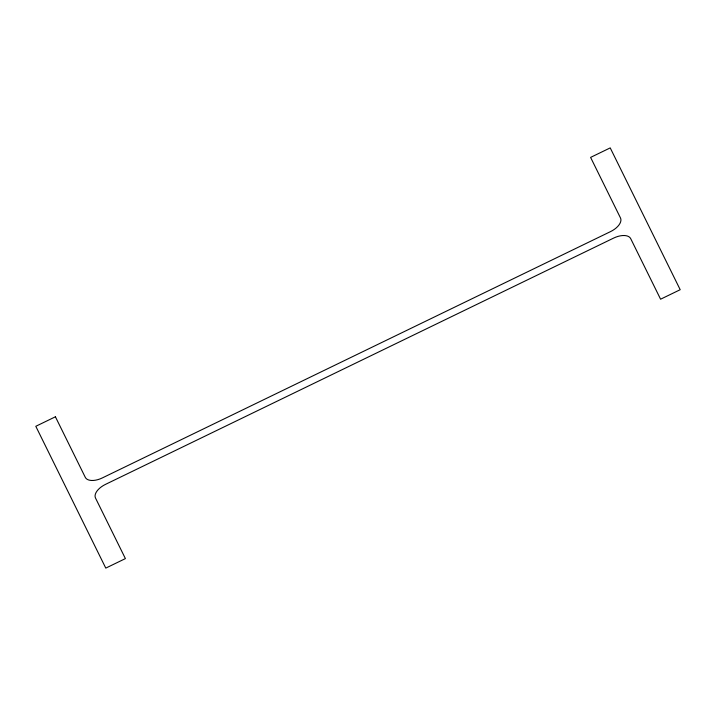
<?xml version="1.0" encoding="UTF-8"?>
<svg xmlns="http://www.w3.org/2000/svg" width="716" height="716" viewBox="0 0 716 716"><rect width="100%" height="100%" fill="white"/><g stroke="black" fill="none" stroke-linecap="round" stroke-linejoin="round"><path stroke-width="1.07" d="M55.409 416.793L35.8 426.297L105.78 568.11L125.398 558.605L95.505 498.032A14.973 7.939 -25.7 0 1 105.467 484.392L613.71 238.052A14.973 7.939 -25.7 0 1 630.698 238.634L660.591 299.207L680.2 289.703L610.22 147.89L590.602 157.395L620.495 217.968A14.973 7.939 -25.7 0 1 610.533 231.608L102.29 477.948A14.973 7.939 -25.7 0 1 85.302 477.366L55.409 416.793"/></g></svg>
